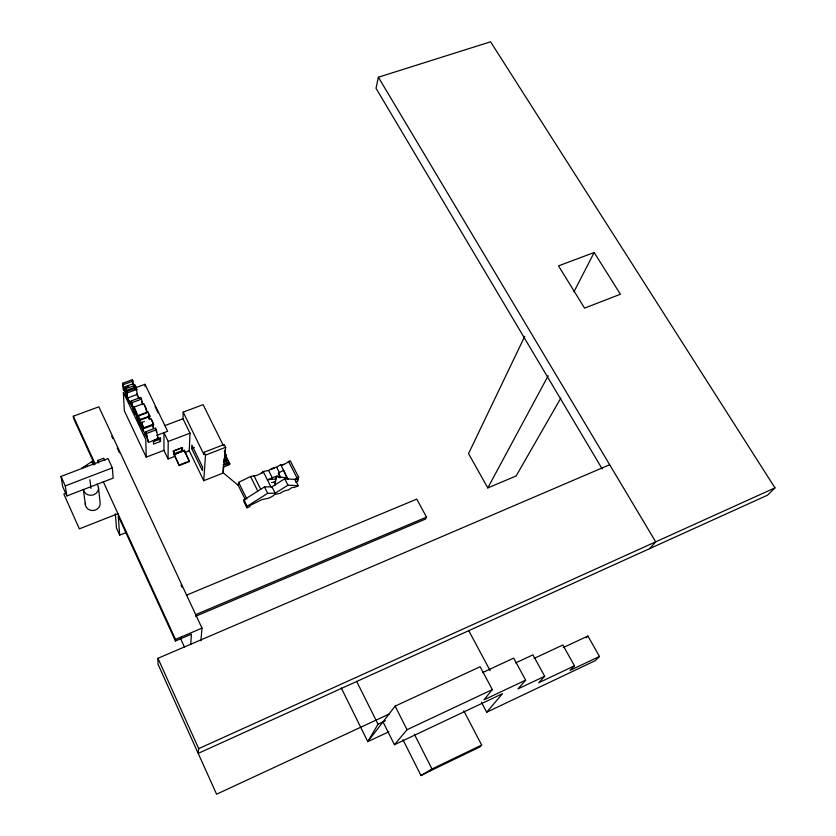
<?xml version="1.0" encoding="UTF-8"?>
<svg xmlns="http://www.w3.org/2000/svg" width="836" height="836" viewBox="0 0 836 836"><rect width="100%" height="100%" fill="white"/><g stroke="black" fill="none" stroke-linecap="round" stroke-linejoin="round"><path stroke-width="1.25" d="M168.057 458.964L163.94 450.353L163.981 432.672L168.214 441.471L168.057 458.964L175.121 456.237M174.055 454.669L184.244 450.207L189.458 461.566L179.27 465.516L174.055 454.669L178.58 452.924M174.181 453.729L174.243 450.656L182.457 447.49L182.363 450.583L174.181 453.729L173.386 452.088M179.27 465.516L174.066 454.126M190.754 644.556L191.413 634.169L175.456 640.982L175.508 639.404L103.288 481.703M183.189 412.127L203.932 454.596L204.089 452.245L224.215 444.459L225.626 447.312L223.097 473.082L203.754 480.69L189.26 450.792L190.002 433.163L182.979 418.763L183.189 412.127L203.096 404.634L223.421 445.682M189.458 461.566L184.244 450.207M181.266 637.345L181.151 639.906L184.411 647.001M191.716 448.608L191.872 445.097L202.605 467.157L202.385 470.574L191.716 448.608L194.36 447.584M203.754 480.69L205.489 455.129L204.089 452.245M200.912 640.71L201.988 628.129L98.847 406.818L73.307 416.224L73.599 418.428L94.531 464.158M275.943 476.666L275.18 484.786L275.943 476.666L286.57 477.743M223.097 473.082L223.296 467.303M224.152 458.504L223.797 462.162L225.678 461.42L226.295 455.327L224.236 451.168M224.508 454.888L224.968 450.196M225.511 459.445L227.653 463.771L225.281 464.701L224.288 461.754M226.065 456.205L229.806 463.761L227.559 464.638L227.653 463.771M609.663 464.722L157.941 658.298L198.696 748.638L198.195 753.372L767.605 495.142L774.972 487.869L490.565 41.8L378.374 77.225L376.022 88.282L602.233 468.986M229.806 463.761L229.722 464.523L223.17 467.094M245.345 499.75L238.239 485.35L238.615 482.372L250.549 476.53L254.029 475.851A6.489 2.247 -26.5 0 0 263.194 471.514L268.586 470.48A6.688 2.299 -26.7 0 1 276.674 467.261L280.677 464.576A4.995 1.724 -26.9 0 0 284.418 464.084A4.995 1.724 -26.9 0 0 288.566 461.451L290.249 460.782L298.64 477.21L297.72 481.348L295.683 482.173M298.118 479.55L284.731 478.788L271.951 486.813L264.469 486.907L243.945 499.865L243.736 501.381L246.902 507.797L249.859 506.595L250.027 505.466L262.023 499.562L265.503 498.841A6.531 2.142 -26.5 0 0 274.72 494.452L280.102 493.334A6.73 2.195 -26.7 0 1 288.232 490.063L292.266 487.388A5.026 1.641 -27 0 0 297.595 486.071L298.243 485.685L295.024 479.373M246.902 507.797L247.111 506.292L243.945 499.865M186.616 595.127L416.767 499.102L426.506 517.139L425.639 519.01L195.593 616.268M524.778 336.271L468.547 453.603L487.785 487.931L516.125 475.987L560.82 398.093M573.966 291.785L594.166 252.503L620.406 294.241L584.563 308.139L558.521 265.879L594.166 252.503M487.785 487.931L548.197 375.709M385.375 720.768L378.018 724.195L367.798 741.636L341.276 687.997M142.82 404.728L140.876 397.351L131.2 400.925L129.81 403.13L127.626 397.926L126.727 391.52L136.393 387.967L137.219 394.393L138.86 397.811M482.539 672.604L513.712 658.11L525.666 680.159L483.992 699.805L492.341 689.616L480.146 666.731L395.125 706.117L367.798 741.636L388.939 731.74M145.851 431.721L144.314 433.654L147.293 438.482L148.474 442.401L158.129 438.733L156.395 429.756L155.58 428.042L145.851 431.721L148.474 442.401M402.952 739.735L420.989 775.547L430.509 770.782L431.993 768.995L481.672 745.043L463.813 710.872M383.013 721.865L394.446 744.709L407.059 729.703L492.341 689.616M481.411 702.24L486.677 712.22L502.467 693.702L394.446 744.709M525.666 680.159L517.975 688.895L544.675 676.272L532.94 654.849L515.572 662.948M649.582 548.667L655.696 541.843L378.374 77.225M544.675 676.272L538.687 682.793L574.478 665.832L562.858 644.984L534.068 658.444M481.672 745.043L479.927 746.935L430.509 770.782M586.276 637.784L587.917 636.029L599.454 656.459L595.232 660.68L486.677 712.22M574.478 665.832L570.079 670.388L599.454 656.459M93.632 464.9L92.044 461.43L81.677 468.338L86.944 465.631M247.111 506.292L267.677 493.334L275.159 493.188L287.971 485.173L298.243 485.685M420.989 775.547L431.993 768.995L414.374 734.248M294.376 479.749L295.129 479.31A5.016 1.662 -26.9 0 0 296.947 477.878L298.64 477.21M280.279 477.523L278.419 473.061L283.571 470.281L287.239 478.934M563.297 647.545L587.917 636.029M388.959 714.132L216.587 794.2L157.994 664.15L157.941 658.298M198.696 748.638L774.972 487.869M175.508 639.404L201.988 628.129M195.708 614.627L426.506 517.139M261.428 473.239L263.33 472.476M270.906 469.581L274.354 468.212M281.502 465.443L283.874 464.502M115.347 513.889L116.497 528.101L119.694 535.124L126.382 532.459M117.939 513.691L79.347 528.854L63.849 494.076L66.243 493.156M223.055 464.826L225.365 463.928M224.393 456.069L226.295 455.327M179.291 464.983L189.479 461.033M205.489 455.129L225.626 447.312M184.547 452.61L189.26 450.792M173 451.262L181.172 448.117L182.363 450.583M66.87 495.947L113.173 478.119L112.358 467.878L108.043 458.546L61.028 476.426L62.7 486.594L66.87 495.947L65.26 485.904L61.028 476.426M180.837 452.057L184.223 450.75M168.214 441.471L190.002 433.163M65.26 485.904L112.358 467.878M146.227 457.135L145.788 439.569L123.331 392.262L124.365 410.873L146.227 457.135L163.94 450.353M97.885 462.768L97.655 460.521L103.768 458.191L104.824 460.479M154.65 439.882L160.502 437.656L160.512 441.439L153.531 444.104L153.479 440.321M153.699 441.565L159.509 439.349L160.512 441.439M164.901 425.597L182.979 418.763M146.666 433.435L156.395 429.756M156.708 435.431L167.639 431.282L145.004 384.309L134.168 388.291M153.563 424.082L153.573 424.96L143.865 428.617L143.844 427.739L153.563 424.082L151.4 419.338A4.023 0.679 68.8 0 0 150.668 418.366L150.449 419.055M140.093 420.153L140.082 419.588L149.79 415.952L147.857 411.918L138.159 415.544L138.964 421.856L138.337 420.539L138.348 421.104L140.26 425.116L139.466 418.826L140.093 420.153L149.801 416.527L149.79 415.952M139.612 423.235L144.429 421.428M138.18 416.119L146.655 412.942M126.727 391.52L127.02 397.236L132.705 407.79L133.896 411.73L132.004 402.618L141.692 399.033M134.136 407.08L136.916 413.402L137.229 415.523L136.32 414.593L138.159 420.686L134.92 411.855L135.014 414.071L134.366 412.702L134.136 407.08L143.823 403.485C144.294 405.011 148.15 411.155 146.384 411.625M127.626 397.926L137.219 394.393M122.787 383.233L123.582 387.256L125.431 388.792L135.087 385.25L135.881 386.911L126.215 390.454L124.334 388.792L126.633 396.421L123.623 388.071L123.749 390.36L123.101 389.012L122.787 383.233L132.433 379.711L133.196 383.745L135.087 385.25M127.375 392.889L137.041 389.336M123.435 384.591L133.081 381.07M123.582 387.256L133.196 383.745M124.825 387.632L128.42 386.305M275.88 479.049L267.353 479.78L277.458 475.747L279.924 477.92M271.585 482.508L275.232 482.205M222.784 472.455L238.239 485.35M153.364 428.387L152.789 424.719M133.959 385.271L135.881 386.911M286.581 477.366L288.242 479.467L280.677 464.576M145.84 410.194L146.081 409.138L144.492 405.512M468.62 630.417L490.095 670.577M151.703 420.539L152.121 421.344M288.566 461.451L296.947 477.878M284.731 478.788L287.971 485.173M276.674 467.261L279.464 472.758M278.419 473.061L280.603 477.377M395.125 706.117L407.059 729.703M268.586 470.48L272.473 478.182M274.135 481.484L275.243 483.689M271.951 486.813L275.159 493.188M263.194 471.514L271 487.043M264.469 486.907L267.677 493.334M254.029 475.851L260.665 489.133M356.617 681.33L378.018 724.195M250.549 476.53L257.728 490.951M238.615 482.372L246.85 499.05M225.992 456.968L229.189 463.447M225.427 460.322L227.559 464.638M224.215 462.538L225.281 464.701M155.036 406.453L158.119 412.859M149.163 415.199L149.801 416.527M136.602 393.714L138.849 398.406M157.429 437.27L158.129 438.733M125.431 388.792L126.215 390.454M131.2 400.925L132.004 402.618M138.159 415.544L140.082 419.588M143.865 428.617L141.472 423.507L144.032 432.202L140.814 425.973L140.782 425.064L143.395 430.718L140.97 422.013A4.034 0.648 68.7 0 1 141.692 422.985L143.844 427.739M111.71 436.204L112.808 438.566M117.207 448.012L119.412 452.736M181.025 585.012L182.133 587.374M97.655 460.521L98.7 462.81M73.307 416.224L95.252 464.137M175.456 640.982L118.231 515.948L119.694 535.124M152.518 422.232L153.521 424.855M152.486 424.719L153.113 426.851M134.282 386.357L135.244 389.628M134.115 386.89L134.742 389.022M141.712 401.061L142.13 403.192M155.977 429.61L156.374 431.71M85.376 504.766L83.37 489.405A7.628 6.866 -5.8 0 0 93.799 494.745A7.628 6.866 -5.8 0 0 97.007 484.159M89.912 479.676L90.936 488.412M92.044 461.43L92.211 462.914M98.491 487.419L100.111 502.802A7.43 6.73 -6.4 0 1 92.691 510.535A7.43 6.73 -6.4 0 1 85.397 503.011M132.433 379.711L132.631 384.341M145.004 384.309L145.067 386.525M147.857 411.918L147.867 412.493M149.184 416.307L149.247 419.62M148.505 413.82L148.589 418.251M136.592 413.715L134.899 411.228L134.815 409.107L136.592 413.715M131.618 402.513L130.991 403.6L132.496 406.766L131.618 402.513M146.258 433.288L145.558 434.25L147.094 437.479L146.258 433.288"/></g></svg>
